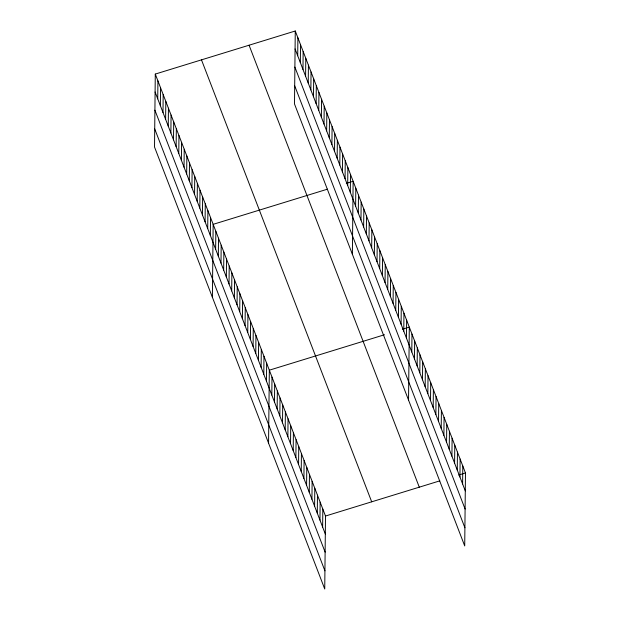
<?xml version="1.0" encoding="UTF-8"?>
<svg xmlns="http://www.w3.org/2000/svg" width="620" height="620" viewBox="0 0 620 620"><rect width="100%" height="100%" fill="white"/><g stroke="black" fill="none" stroke-linecap="round" stroke-linejoin="round"><path stroke-width="0.93" d="M155.287 74.075L154.527 147.041L324.733 589L325.5 516.034L155.287 74.075L295.267 31L465.473 472.959L464.713 545.925L294.5 103.966L295.267 31M157.728 98.836L157.922 80.902M160.363 105.671L160.549 87.738M162.99 112.499L163.176 94.566M165.625 119.327L165.811 101.393M168.252 126.162L168.439 108.229M170.88 132.99L171.074 115.057M173.515 139.818L173.701 121.884M176.142 146.653L176.336 128.72M178.777 153.481L178.963 135.548M181.404 160.309L181.59 142.375M184.039 167.144L184.225 149.211M186.667 173.972L186.852 156.038M189.294 180.8L189.488 162.866M191.929 187.635L192.115 169.702M194.556 194.463L194.742 176.53M197.191 201.291L197.377 183.357M199.818 208.126L200.004 190.193M202.453 214.954L202.639 197.02M205.081 221.782L205.267 203.848M207.708 228.61L207.901 210.684M210.343 235.445L210.529 217.512M212.397 297.305L213.156 224.339L327.476 189.162M215.644 249.217L215.838 231.283M218.317 256.161L218.511 238.235M220.999 263.113L221.185 245.179M223.673 270.056L223.859 252.123M226.347 277.001L226.533 259.067M229.02 283.945L229.206 266.011M231.694 290.888L231.88 272.955M234.368 297.833L234.554 279.899M237.042 304.776L237.235 286.843M239.715 311.728L239.909 293.795M242.397 318.672L242.583 300.739M245.071 325.616L245.256 307.683M247.744 332.56L247.93 314.627M250.418 339.504L250.604 321.571M253.092 346.448L253.278 328.515M255.766 353.392L255.952 335.459M258.439 360.344L258.633 342.411M261.113 367.288L261.307 349.354M263.795 374.232L263.981 356.298M266.468 381.176L266.654 363.243M268.561 443.153L269.328 370.187L384.501 334.746M271.816 395.064L272.002 377.131M274.49 402.008L274.675 384.075M277.163 408.96L277.349 391.026M279.837 415.904L280.031 397.97M282.511 422.848L282.704 404.914M285.192 429.792L285.378 411.858M287.866 436.736L288.052 418.802M290.54 443.68L290.726 425.746M293.214 450.624L293.399 432.69M297.709 55.761L297.894 37.828M295.887 457.568L296.073 439.642M300.336 62.597L300.529 44.663M298.561 464.519L298.747 446.586M302.971 69.424L303.157 51.491M301.235 471.464L301.428 453.53M305.598 76.252L305.792 58.319M303.909 478.407L304.102 460.474M308.233 83.088L308.419 65.154M306.59 485.351L306.776 467.418M310.86 89.915L311.046 71.982M309.264 492.296L309.45 474.362M313.495 96.743L313.681 78.81M311.938 499.239L312.124 481.306M316.123 103.579L316.308 85.645M314.611 506.183L314.797 488.258M318.75 110.407L318.944 92.473M317.285 513.135L317.471 495.202M321.385 117.234L321.571 99.301M319.959 520.079L320.145 502.146M324.012 124.07L324.206 106.136M326.647 130.898L326.833 112.964M322.632 527.023L322.826 509.09M329.274 137.725L329.46 119.792M331.909 144.561L332.095 126.627M334.537 151.388L334.722 133.455M337.164 158.216L337.358 140.283M339.799 165.052L339.985 147.118M342.426 171.88L342.612 153.946M345.061 178.707L345.247 160.774M347.688 185.535L347.874 167.609M350.315 192.37L350.509 174.437M352.377 254.231L353.137 181.265L346.293 183.373M355.624 206.142L355.81 188.209M358.298 213.086L358.484 195.153M360.972 220.038L361.166 202.104M363.646 226.982L363.839 209.049M366.327 233.926L366.513 215.993M369.001 240.87L369.187 222.937M371.675 247.814L371.861 229.881M374.348 254.758L374.534 236.825M377.022 261.702L377.208 243.769M379.696 268.654L379.882 250.72M382.37 275.598L382.563 257.664M385.043 282.542L385.237 264.608M387.725 289.486L387.911 271.552M390.399 296.43L390.585 278.496M393.072 303.374L393.258 285.44M395.746 310.318L395.932 292.384M398.42 317.269L398.606 299.336M401.094 324.214L401.279 306.28M403.767 331.158L403.961 313.224M406.441 338.101L406.635 320.168M408.541 400.078L409.308 327.112L402.465 329.22M411.796 351.99L411.982 334.056M414.47 358.933L414.656 341M417.144 365.885L417.33 347.952M419.818 372.829L420.004 354.896M422.491 379.773L422.677 361.84M425.165 386.717L425.359 368.784M427.839 393.661L428.032 375.728M430.52 400.605L430.706 382.672M433.194 407.549L433.38 389.616M435.868 414.493L436.054 396.567M438.542 421.445L438.728 403.512M441.215 428.389L441.401 410.456M443.889 435.333L444.075 417.4M446.563 442.277L446.757 424.344M449.236 449.221L449.43 431.288M451.918 456.165L452.104 438.232M454.592 463.109L454.778 445.183M457.265 470.061L457.452 452.127M459.939 477.005L460.125 459.071M462.613 483.949L462.799 466.015M325.5 516.034L439.812 480.857M458.63 475.067L465.473 472.959M295.081 48.934L465.287 490.893M294.887 67.092L465.101 509.051M294.694 85.808L464.899 527.767M249.077 45.214L419.283 487.173M201.485 59.861L371.69 501.82M155.101 92.008L325.306 533.967M154.907 110.166L325.12 552.125M154.713 128.883L324.926 570.842"/></g></svg>
